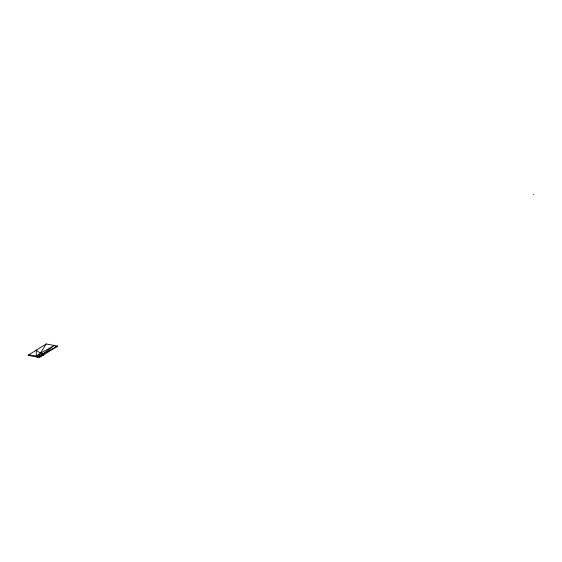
<?xml version="1.0" encoding="UTF-8"?>
<svg xmlns="http://www.w3.org/2000/svg" width="562" height="562" viewBox="0 0 562 562"><rect width="100%" height="100%" fill="white"/><g stroke="black" fill="none" stroke-linecap="round" stroke-linejoin="round"><path stroke-width="0.84" d="M30.685 354.945L28.1 355.282L36.312 355.943L40.387 353.322L46.168 343.958L57.591 346.129L39.523 357.46L28.1 355.282L46.168 343.958M40.38 353.308L43.119 353.828L43.696 354.847L41.96 354.51L39.6 355.177L36.874 356.933L36.312 355.943L36.284 350.154L40.387 353.322L43.119 353.828L57.591 346.129L55.195 347.084M36.312 355.943L38.947 356.441L43.696 354.847L36.874 356.933L38.947 356.441L43.119 353.828L54.275 345.497L40.387 353.322M533.486 194.41L533.9 194.361M38.883 354.285L39.6 355.177M41.391 353.505L41.96 354.51M38.947 356.441L39.523 357.46"/></g></svg>
